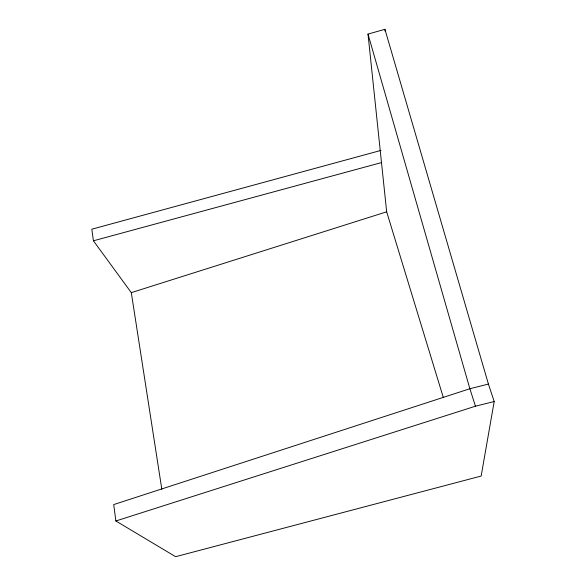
<?xml version="1.0" encoding="UTF-8"?>
<svg xmlns="http://www.w3.org/2000/svg" width="586" height="586" viewBox="0 0 586 586"><rect width="100%" height="100%" fill="white"/><g stroke="black" fill="none" stroke-linecap="round" stroke-linejoin="round"><path stroke-width="0.88" d="M494.188 401.535L481.157 476.044L175.617 556.7L115.867 520.983L113.721 504.575L469.869 388.738L488.424 384.079L494.188 401.535L475.458 406.201L115.867 520.983M381.032 150.39L91.812 229.207L93.423 240.795L131.301 292.641L386.665 211.81L368.001 34.083L384.929 29.3L488.424 384.079M93.423 240.795L381.501 162.586M475.458 406.201L469.869 388.738L368.001 34.083M386.665 211.81L443.265 397.315M131.301 292.641L161.831 489.295M384.929 29.3L385.075 31.124"/></g></svg>
